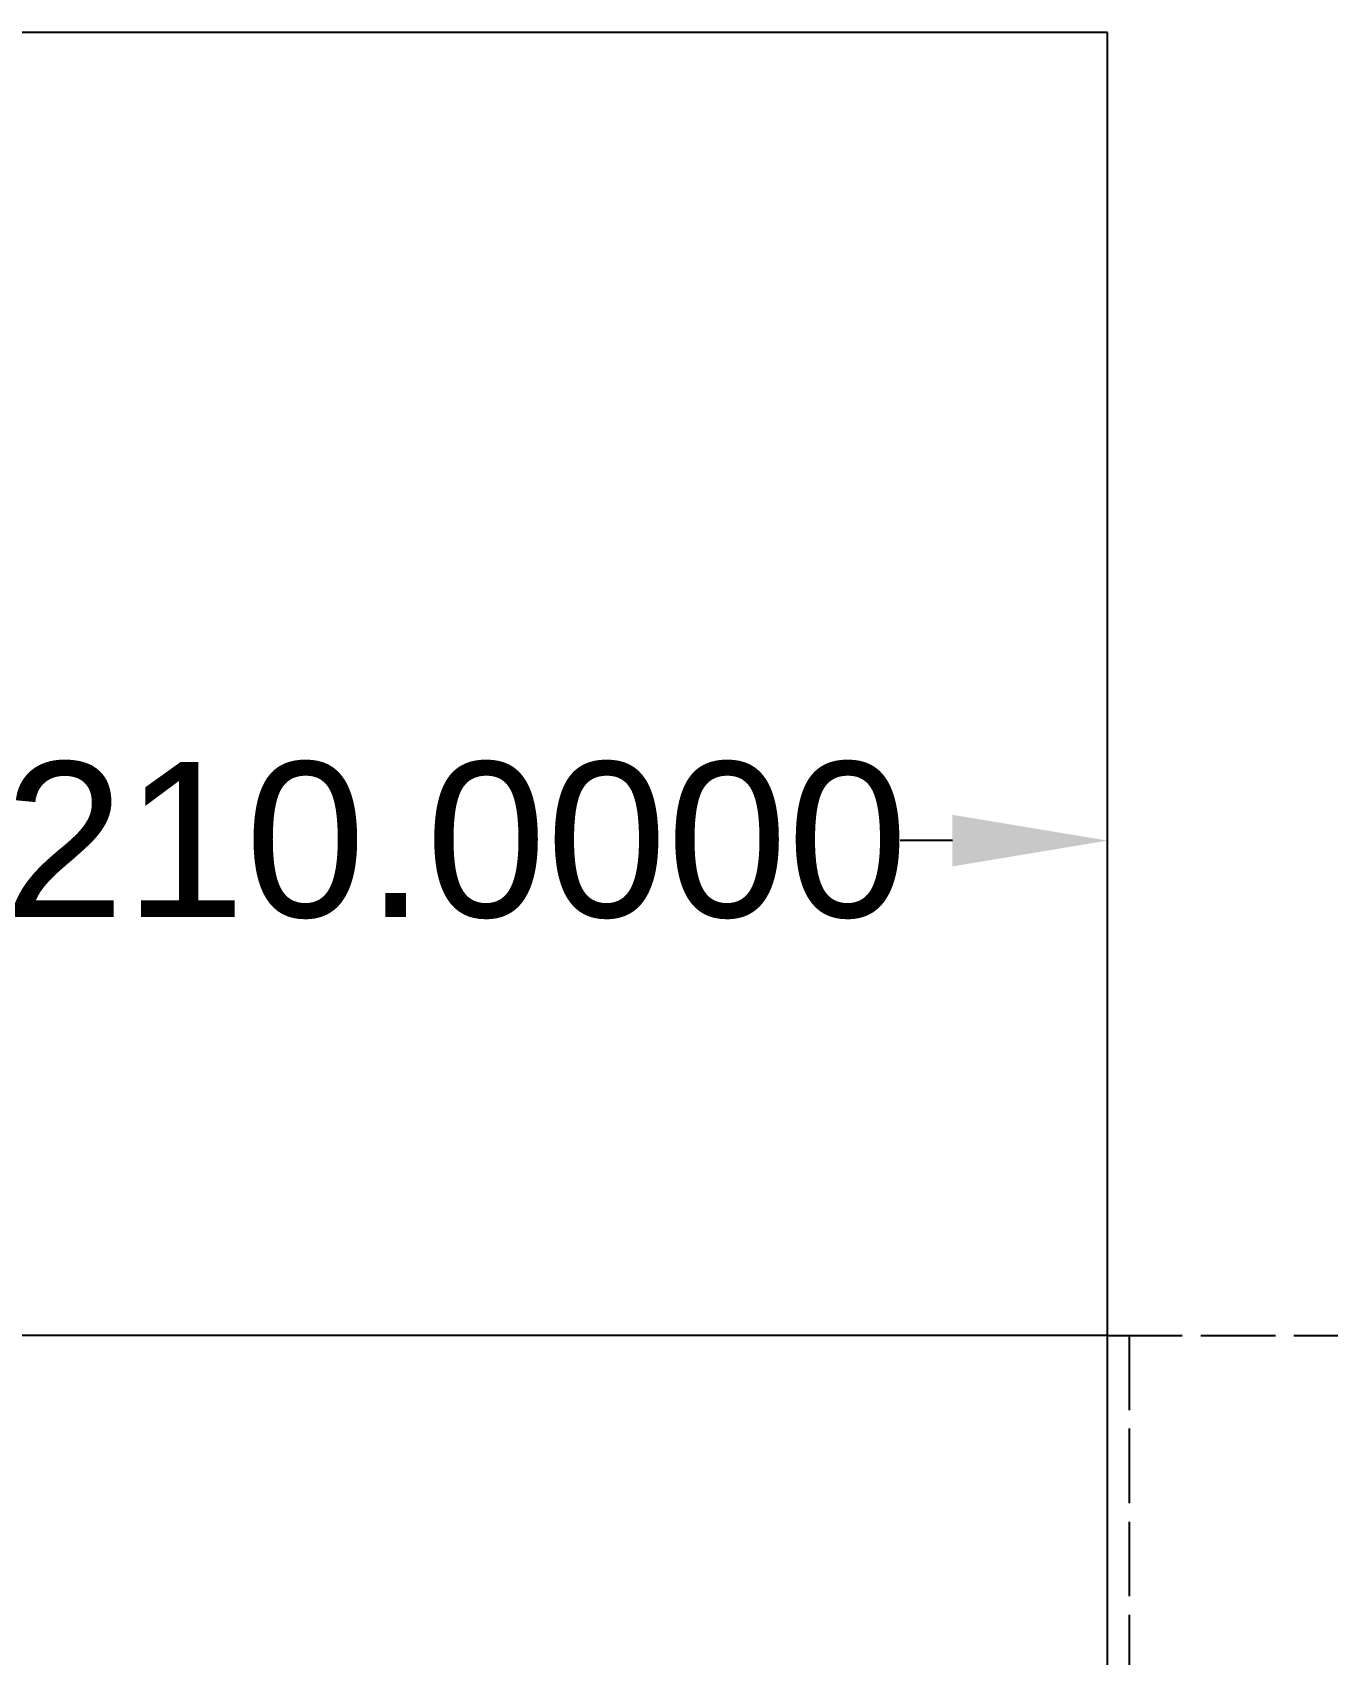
# Model space of a CAD drawing. Header units: inches. Extents: x 2620 to 4317, y 1826 to 2873.
# Drawn here: x 3893 to 4101.7, y 2611.6 to 2873 of the extents above; entities that cross this region are included whole.
import ezdxf

# ---------------------------------------------------------------- set-up
doc = ezdxf.new("R2010")
doc.units = ezdxf.units.IN
doc.header["$MEASUREMENT"] = 0
doc.linetypes.add('ACAD_ISO02W100', pattern=[15, 12, -3])
doc.styles.get("Standard").update_dxf_attribs({"font": 'arial.ttf'})
doc.dimstyles.new('Annotative', dxfattribs={"dimscale": 0, "dimtxt": 25, "dimasz": 25, "dimexe": 0.18, "dimexo": 0.0625, "dimgap": 0.09, "dimtad": 0, "dimtih": 1, "dimtoh": 1, "dimdec": 4, "dimzin": 0, "dimdsep": 46, "dimtxsty": 'Standard', "dimcen": 0.09, "dimclrd": 1, "dimclre": 1, "dimadec": 0, "dimazin": 0, "dimtfac": 1, "dimtdec": 4, "dimtofl": 0, "dimtmove": 0, "dimatfit": 3, "dimfxl": 1, "dimtolj": 1, "dimtzin": 0, "dimarcsym": 0})

# ---------------------------------------------------------------- blocks, each defined once
blk = doc.blocks.new('*D10')
at = {"color": 1, "linetype": 'ACAD_ISO02W100', "lineweight": -2, "transparency": 16777216}
for p, q in [((3856.25, 2663.06), (3856.25, 2742.94)), ((3881.25, 2742.76), (3889.67, 2742.76)), ((4041.25, 2742.76), (4032.83, 2742.76)), ((4066.25, 2663.06), (4066.25, 2742.94))]:
    blk.add_line(p, q, dxfattribs=at)
at = {"color": 1, "linetype": 'ACAD_ISO02W100', "transparency": 16777216}
for points in [[(3881.25, 2746.92), (3881.25, 2738.59), (3856.25, 2742.76)], [(4041.25, 2746.92), (4041.25, 2738.59), (4066.25, 2742.76)]]:
    blk.add_solid(points, dxfattribs=at)
at = {"layer": 'Defpoints', "color": 0, "linetype": 'ACAD_ISO02W100', "transparency": 16777216}
for p in [(4066.25, 2742.76), (3856.25, 2662.99), (4066.25, 2662.99)]:
    blk.add_point(p, dxfattribs=at)
at = {"color": 0, "linetype": 'ACAD_ISO02W100', "transparency": 16777216, "insert": (3961.25, 2742.76), "char_height": 25, "attachment_point": 5}
blk.add_mtext('\\A1;210.0000', dxfattribs=at)
blk = doc.blocks.new('*D11')
at = {"color": 1, "linetype": 'ACAD_ISO02W100', "lineweight": -2, "transparency": 16777216}
for p, q in [((4066.31, 2662.99), (4246.19, 2662.99)), ((4246.01, 2637.99), (4246.01, 2441.85)), ((4246.01, 2219.99), (4246.01, 2416.14)), ((4069.81, 2194.99), (4246.19, 2194.99))]:
    blk.add_line(p, q, dxfattribs=at)
at = {"color": 1, "linetype": 'ACAD_ISO02W100', "transparency": 16777216}
for points in [[(4241.84, 2637.99), (4250.17, 2637.99), (4246.01, 2662.99)], [(4241.84, 2219.99), (4250.17, 2219.99), (4246.01, 2194.99)]]:
    blk.add_solid(points, dxfattribs=at)
at = {"layer": 'Defpoints', "color": 0, "linetype": 'ACAD_ISO02W100', "transparency": 16777216}
for p in [(4066.25, 2662.99), (4246.01, 2662.99), (4069.75, 2194.99)]:
    blk.add_point(p, dxfattribs=at)
at = {"color": 0, "linetype": 'ACAD_ISO02W100', "transparency": 16777216, "insert": (4246.01, 2428.99), "char_height": 25, "attachment_point": 5}
blk.add_mtext('\\A1;468.0000', dxfattribs=at)

msp = doc.modelspace()

# ---------------------------------------------------------------- linework, layer by layer
for p, q in [((4066.24991, 2872.99441), (2996.24991, 2872.99441)), ((4066.24991, 1984.99441), (4066.24991, 2872.99441)), ((4066.24991, 2662.99441), (2996.24991, 2662.99441)), ((4066.24991, 2194.99441), (4066.24991, 2662.99441))]:
    msp.add_line(p, q)
at = {"linetype": 'ACAD_ISO02W100'}
for p, q in [((4066.24991, 2662.99441), (4069.74991, 2662.99441)), ((4069.74991, 2662.99441), (4069.74991, 2194.99441))]:
    msp.add_line(p, q, dxfattribs=at)

# ---------------------------------------------------------------- dimensions: what is measured, and where the dimension line sits
dim = msp.add_linear_dim(base=(4066.24991, 2742.75624), p1=(3856.24991, 2662.99441), p2=(4066.24991, 2662.99441), dimstyle='Annotative', dxfattribs=at)
dim.commit()
dim.dimension.update_dxf_attribs({"geometry": '*D10', "text_midpoint": (3961.24991, 2742.75624)})
dim = msp.add_linear_dim(base=(4246.00636, 2662.99441), p1=(4069.74991, 2194.99441), p2=(4066.24991, 2662.99441), angle=90, dimstyle='Annotative', dxfattribs=at)
dim.commit()
dim.dimension.update_dxf_attribs({"geometry": '*D11', "text_midpoint": (4246.00636, 2428.99441)})

doc.saveas('drawing.dxf')
